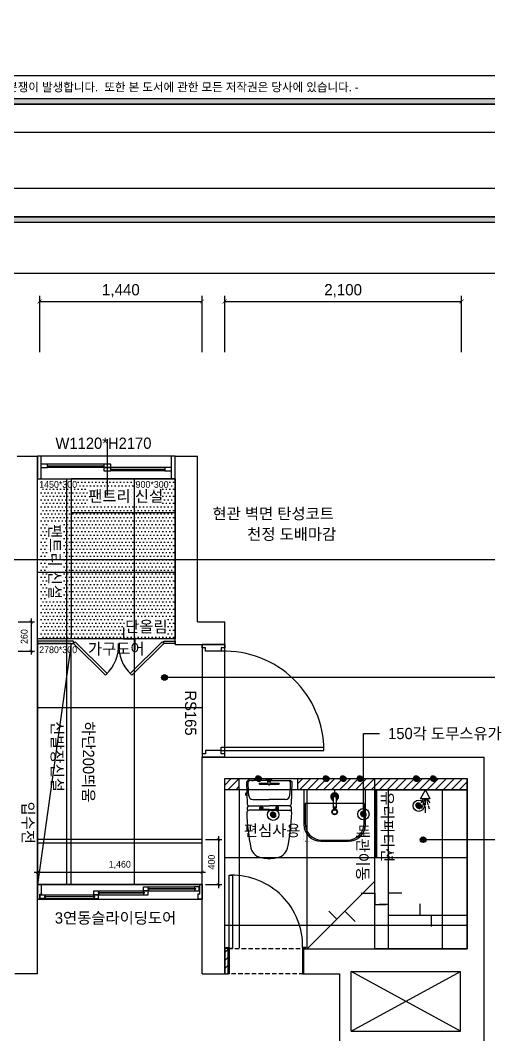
# Model space of a CAD drawing. Header units: inches. Extents: x 4374 to 164780, y 597 to 50243.
# Drawn here: x 15540 to 19693, y 26889 to 35886 of the extents above; entities that cross this region are included whole.
import ezdxf
from ezdxf.enums import TextEntityAlignment as Align

# ---------------------------------------------------------------- set-up
doc = ezdxf.new("R2010")
doc.units = ezdxf.units.IN
doc.header["$LTSCALE"] = 50
doc.header["$MEASUREMENT"] = 0
doc.header["$PDSIZE"] = 700.071425
for name, pattern in [('DASHED', [0.75, 0.5, -0.25]), ('DH-HID2', [1.2, 0.8, -0.4]), ('DOT', [0.25, 0, -0.25]), ('HIDDEN', [0.375, 0.25, -0.125])]:
    doc.linetypes.add(name, pattern=pattern)
for name, color, linetype in [('0-ELC TEXT', 7, 'Continuous'), ('03-WAL NEW', 3, 'Continuous'), ('04-WIN', 4, 'Continuous'), ('06-FUR', 6, 'Continuous'), ('06-LIGHT', 4, 'Continuous'), ('07-DIM', 5, 'Continuous'), ('07-DIM WAL', 5, 'Continuous'), ('08-HAT', 8, 'Continuous'), ('3.기호.계단선', 30, 'Continuous'), ('7', 7, 'Continuous'), ('_LIBR', 4, 'Continuous'), ('BATH', 4, 'Continuous'), ('CO-BATH', 6, 'Continuous'), ('CO-DOOR', 8, 'Continuous'), ('F-SYM', 7, 'Continuous'), ('fin', 5, 'Continuous'), ('FORM(YOURNAME)-11', 1, 'Continuous'), ('FUR', 8, 'DASHED'), ('HL', 6, 'HIDDEN'), ('Layer 1', 7, 'Continuous'), ('TOILET-1', 6, 'Continuous'), ('도면층2', 2, 'Continuous'), ('도면층4', 4, 'Continuous'), ('도면층5', 5, 'Continuous'), ('도면층8', 8, 'Continuous'), ('욕실설비', 3, 'Continuous')]:
    doc.layers.add(name, color=color, linetype=linetype)
doc.styles.add('HY 울릉도 L', font='')
doc.styles.add('YOURNAME', font='HY울릉도M.TTF')
doc.styles.add('마감재', font='stylu.ttf')
doc.styles.add('코레일둥고', font='Korail_Round_Gothic_Medium.ttf')
doc.styles.get('HY 울릉도 L').set_extended_font_data('HY울릉도L')
doc.dimstyles.new('30', dxfattribs={"dimscale": 30, "dimtxt": 2, "dimasz": 1, "dimexe": 1, "dimexo": 1, "dimgap": 1, "dimtad": 1, "dimdec": 0, "dimrnd": 0.05, "dimdsep": 46, "dimlunit": 6, "dimtxsty": 'HY 울릉도 L', "dimblk": 'ARCHTICK', "dimcen": 2.5, "dimdle": 1, "dimclrd": 133, "dimclre": 133, "dimclrt": 30, "dimadec": 0, "dimazin": 0, "dimtfac": 1, "dimtdec": 0, "dimtix": 1, "dimtmove": 2, "dimatfit": 3, "dimldrblk": 'ARCHTICK', "dimfxl": 0, "dimlwd": -1, "dimlwe": -1, "dimarcsym": 0})
doc.dimstyles.new('벽치수 Copy of DIM-50', dxfattribs={"dimscale": 50, "dimtxt": 2, "dimasz": 0.7, "dimexe": 1, "dimexo": 1, "dimgap": 0.7, "dimtad": 1, "dimdec": 0, "dimzin": 1, "dimdsep": 46, "dimlunit": 6, "dimtxsty": '마감재', "dimblk": 'ARCHTICK', "dimcen": -0.09, "dimclrd": 256, "dimclre": 256, "dimclrt": 3, "dimadec": 0, "dimazin": 0, "dimtfac": 1, "dimtdec": 0, "dimtix": 1, "dimtmove": 2, "dimatfit": 0, "dimldrblk": 'ARCHTICK', "dimfxl": 0, "dimtolj": 1, "dimtzin": 0, "dimarcsym": 0})
pattern_1 = [(45, (25350.41, 14333.41), (-35.35534, 35.35534), [])]

# ---------------------------------------------------------------- blocks, each defined once
blk = doc.blocks.new('FORM-PLAN')
at = {"layer": 'FORM(YOURNAME)-11'}
h = blk.add_hatch(color=256, dxfattribs=at)
h.dxf.hatch_style = 1
h.paths.add_polyline_path([(-71444, 55115), (10556, 55115), (10556, 54915), (-71444, 54915)])
h.paths.add_polyline_path([(-71444, -2085), (10556, -2085), (10556, -2285), (-71444, -2285)])
at = {"layer": 'Defpoints', "color": 158}
blk.add_line((1346, -1285), (-71444, -1285), dxfattribs=at)
for points in [[(-71444, -2285), (10556, -2285), (10556, 55115), (-71444, 55115)], [(-69444, 53115), (-64, 53115), (-64, 1215), (-69444, 1215)]]:
    blk.add_lwpolyline(points, close=True, dxfattribs=at)
at = {"layer": 'FORM(YOURNAME)-11', "color": 250}
blk.add_lwpolyline([(-72444, -3285), (11556, -3285), (11556, 56115), (-72444, 56115)], close=True, dxfattribs=at)
at = {"layer": 'FORM(YOURNAME)-11'}
for points in [[(-71444, 55115), (10556, 55115), (10556, 54915), (-71444, 54915)], [(-71444, -2085), (10556, -2085), (10556, -2285), (-71444, -2285)]]:
    blk.add_lwpolyline(points, close=True, dxfattribs=at)
at = {"layer": 'FORM(YOURNAME)-11', "color": 1, "style": 'YOURNAME'}
blk.add_text("- 본 도서는 어떠한 경우에도 무단으로 도용할 수 없으며 도용시 '지적재산권' 보호에 관한 법률에 의거, 법적 분쟁이 발생합니다.  또한 본 도서에 관한 모든 저작권은 당사에 있습니다. -", height=300, dxfattribs=at).set_placement((-32990, -1685), align=Align.MIDDLE_CENTER)
at = {"layer": 'FORM(YOURNAME)-11', "color": 3, "style": 'YOURNAME'}
for tag, height, p in [('1', 450, (9905, 18188)), ('2', 450, (9905, 17544)), ('3', 450, (9905, 16257)), ('4', 450, (9905, 14326)), ('5', 515, (9905, 12009)), ('6', 515, (9905, 9757)), ('7', 515, (9905, 7504)), ('8', 515, (9905, 5252)), ('9', 515, (9905, 2999)), ('10', 515, (5655, 811)), ('11', 515, (9905, 747)), ('12', 515, (5655, -1441)), ('13', 515, (9905, -1441))]:
    blk.add_attdef(tag, text='', height=height, dxfattribs=at).set_placement(p, align=Align.MIDDLE_RIGHT)
blk = doc.blocks.new('*U574')
at = {"layer": 'F-SYM', "xscale": 0.2500000000000001, "yscale": 0.2500000000000001, "zscale": 0.2500000000000001}
blk.add_blockref('FORM-PLAN', (22985.5, 20363.8), dxfattribs=at)
blk = doc.blocks.new('floor')
h = blk.add_hatch()
h.set_pattern_fill('ANSI31', color=10)
h.set_pattern_definition([(45, (-930, 325), (-0.08838834765, 0.08838834765), [])])
edge = h.paths.add_edge_path()
edge.add_arc((-32469.4, 8487.2), 25, 0, 360)
h = blk.add_hatch()
h.set_pattern_fill('ANSI31', color=10)
h.set_pattern_definition([(45, (-180, 325), (-0.08838834765, 0.08838834765), [])])
edge = h.paths.add_edge_path()
edge.add_arc((-31719.4, 8487.2), 25, 0, 360)
h = blk.add_hatch()
h.set_pattern_fill('ANSI31', color=10)
h.set_pattern_definition([(45, (-30, 325), (-0.08838834765, 0.08838834765), [])])
edge = h.paths.add_edge_path()
edge.add_arc((-31569.4, 8487.2), 25, 0, 360)
h = blk.add_hatch()
h.set_pattern_fill('ANSI31', color=10)
h.set_pattern_definition([(45, (470, 325), (-0.08838834765, 0.08838834765), [])])
edge = h.paths.add_edge_path()
edge.add_arc((-31069.4, 8487.2), 25, 0, 360)
h = blk.add_hatch()
h.set_pattern_fill('ANSI31', color=10)
h.set_pattern_definition([(45, (620, 325), (-0.08838834765, 0.08838834765), [])])
edge = h.paths.add_edge_path()
edge.add_arc((-30919.4, 8487.2), 25, 0, 360)
h = blk.add_hatch()
h.set_pattern_fill('ANSI31', color=10)
h.set_pattern_definition([(45, (-800, 5), (-0.08838834765, 0.08838834765), [])])
edge = h.paths.add_edge_path()
edge.add_arc((-32339.4, 8167.2), 25, 0, 360)
h = blk.add_hatch()
h.set_pattern_fill('ANSI31', color=10)
h.set_pattern_definition([(45, (0, 10), (-0.08838834765, 0.08838834765), [])])
edge = h.paths.add_edge_path()
edge.add_arc((-31539.4, 8172.2), 25, 0, 360)
h = blk.add_hatch()
h.set_pattern_fill('ANSI31', color=10)
h.set_pattern_definition([(45, (490, 85), (-0.08838834765, 0.08838834765), [])])
edge = h.paths.add_edge_path()
edge.add_arc((-31049.4, 8247.2), 25, 0, 360)
at = {"color": 10}
for centre, radius in [((-32469.4, 8487.2), 25), ((-31719.4, 8487.2), 25), ((-31569.4, 8487.2), 25), ((-31069.4, 8487.2), 25), ((-30919.4, 8487.2), 25), ((-31049.4, 8247.2), 50), ((-32339.4, 8167.2), 50), ((-31539.4, 8172.2), 50)]:
    blk.add_circle(centre, radius, dxfattribs=at)
at = {"layer": 'Layer 1'}
blk.add_lwpolyline([(-34429.4, 7417.2), (-32969.4, 7417.2), (-32969.4, 7547.2), (-34429.4, 7547.2)], close=True, dxfattribs=at)
at = {"layer": '도면층2'}
for p, q in [((-34609.4, 11347.2), (-34429.4, 11347.2)), ((-34429.4, 6757.2), (-34429.4, 11347.2)), ((-33209.4, 9677.2), (-33209.4, 11347.2)), ((-33209.4, 11347.2), (-33009.4, 11347.2)), ((-33009.4, 9877.2), (-33009.4, 11347.2)), ((-33009.4, 9877.2), (-32769.4, 9877.2)), ((-32769.4, 9677.2), (-32769.4, 9877.2)), ((-33209.4, 9677.2), (-32769.4, 9677.2)), ((-32969.4, 8677.2), (-30469.4, 8677.2)), ((-32969.4, 6757.2), (-32969.4, 8677.2)), ((-30469.4, 2047.2), (-30469.4, 8677.2)), ((-32769.4, 6757.2), (-32769.4, 8487.2)), ((-32769.4, 8487.2), (-30619.4, 8487.2)), ((-30619.4, 6977.2), (-30619.4, 8487.2)), ((-32069.4, 6977.2), (-30619.4, 6977.2)), ((-32069.4, 6977.2), (-32069.4, 6757.2)), ((-34429.4, 6757.2), (-34629.4, 6757.2)), ((-32969.4, 6757.2), (-32769.4, 6757.2)), ((-32069.4, 6757.2), (-31749.4, 6757.2)), ((-31749.4, 5747.2), (-31749.4, 6757.2)), ((-31649.4, 6247.2), (-31649.4, 6777.2)), ((-31649.4, 6777.2), (-30679.4, 6777.2)), ((-30679.4, 6247.2), (-30679.4, 6777.2)), ((-31649.4, 6247.2), (-30679.4, 6247.2))]:
    blk.add_line(p, q, dxfattribs=at)
at = {"layer": '도면층4'}
for p, q in [((-33809.4, 10997.2), (-33809.4, 11497.2)), ((-33209.4, 11347.2), (-34429.4, 11347.2)), ((-34429.4, 11347.2), (-34429.4, 11147.2)), ((-34399.4, 11347.2), (-34399.4, 11147.2)), ((-33239.4, 11147.2), (-33239.4, 11347.2)), ((-33209.4, 11147.2), (-33209.4, 11347.2)), ((-34339.4, 11262.2), (-33839.4, 11262.2)), ((-33779.4, 11232.2), (-33299.4, 11232.2)), ((-34429.4, 11147.2), (-33209.4, 11147.2)), ((-32969.4, 9677.2), (-32969.4, 8677.2)), ((-32769.4, 9677.2), (-32969.4, 9677.2)), ((-32769.4, 8677.2), (-32769.4, 9677.2)), ((-32799.4, 8767.2), (-31889.9, 8767.2)), ((-32799.4, 8737.2), (-32799.4, 8767.2)), ((-32799.4, 8737.2), (-31889.4, 8737.2)), ((-31889.4, 8737.2), (-31889.4, 8767.2)), ((-32969.4, 8677.2), (-32769.4, 8677.2)), ((-32769.4, 8677.2), (-32969.4, 8677.2))]:
    blk.add_line(p, q, dxfattribs=at)
for points in [[(-34399.4, 11277.2), (-34399.4, 11247.2), (-34339.4, 11247.2), (-34339.4, 11277.2)], [(-33839.4, 11277.2), (-33839.4, 11247.2), (-33779.4, 11247.2), (-33779.4, 11277.2)], [(-33839.4, 11247.2), (-33839.4, 11217.2), (-33779.4, 11217.2), (-33779.4, 11247.2)], [(-33299.4, 11247.2), (-33299.4, 11217.2), (-33239.4, 11217.2), (-33239.4, 11247.2)]]:
    blk.add_lwpolyline(points, close=True, dxfattribs=at)
for points in [[(-32769.4, 9677.2), (-32769.4, 9647.2), (-32799.4, 9647.2), (-32799.4, 9617.2), (-32939.4, 9617.2), (-32939.4, 9647.2), (-32969.4, 9647.2), (-32969.4, 9677.2), (-32769.4, 9677.2)], [(-32769.4, 8677.2), (-32769.4, 8707.2), (-32799.4, 8707.2), (-32799.4, 8737.2), (-32939.4, 8737.2), (-32939.4, 8707.2), (-32969.4, 8707.2), (-32969.4, 8677.2), (-32769.4, 8677.2)]]:
    blk.add_lwpolyline(points, dxfattribs=at)
at = {"layer": '도면층5'}
for p, q in [((-33839.4, 11277.2), (-34339.4, 11277.2)), ((-33839.4, 11247.2), (-34339.4, 11247.2)), ((-33299.4, 11247.2), (-33779.4, 11247.2)), ((-33299.4, 11217.2), (-33779.4, 11217.2))]:
    blk.add_line(p, q, dxfattribs=at)
blk.add_arc((-32770.9, 8736.7), 881, 0.03221, 91.85316, dxfattribs=at)
at = {"layer": '도면층8'}
for p, q in [((-31649.4, 6247.2), (-30679.4, 6777.2)), ((-30679.4, 6247.2), (-31649.4, 6777.2))]:
    blk.add_line(p, q, dxfattribs=at)
blk = doc.blocks.new('A$C4B2D31F0')
at = {"layer": 'fin', "color": 4}
for p, q in [((185, 690.9), (20.4, 690.9)), ((37.2, 692.3), (24.7, 692.3)), ((37.2, 692.3), (49.7, 692.3)), ((200.9, 690.9), (365.5, 690.9)), ((12.6, 465.9), (192.9, 465.9)), ((47.7, 523.7), (192.9, 523.7)), ((338.2, 523.7), (192.9, 523.7)), ((373.3, 465.9), (192.9, 465.9)), ((192.9, 426.6), (13.7, 426.6)), ((192.9, 426.6), (372.2, 426.6))]:
    blk.add_line(p, q, dxfattribs=at)
for points in [[(20.4, 690.9), (7.9, 690.9, 0.421209), (-7.1, 675.5), (-2.4, 480.5, 0.001659)], [(365.5, 690.9), (378, 690.9, -0.421209), (392.9, 675.5), (388.3, 480.5, -0.001659)], [(12.6, 465.9, 0.371724), (-1.8, 451.2, 0.003515), (-1, 420.3, 0.320541)], [(373.3, 465.9, -0.371724), (387.7, 451.2, -0.003515), (386.9, 420.3, -0.320541)]]:
    blk.add_lwpolyline(points, format="xyb", dxfattribs=at)
for centre, radius, start, end in [((1004.3, 663.1), 1000, 179.31159, 185.94375), ((20.4, 674.9), 16, 90, 179.31159), ((24.7, 707.3), 15, 180, 270), ((49.7, 707.3), 15, 270, 0), ((365.5, 674.9), 16, 0.68841, 90), ((-618.4, 663.1), 1000, 354.05625, 0.68841), ((49.4, 563.7), 40, 185.94375, 267.51291), ((336.5, 563.7), 40, 272.48709, 354.05625), ((12.6, 480.9), 15, 181.36509, 270), ((373.3, 480.9), 15, 270, 358.63491), ((13.7, 406.6), 20, 90, 182.3333), ((2197.7, 495.6), 2205.9, 182.3333, 190.60807), ((-1811.8, 495.6), 2205.9, 349.39193, 357.6667), ((372.2, 406.6), 20, 357.6667, 90), ((148.7, 128.9), 125.5, 198.2964, 263.42408), ((192.9, 405.9), 405.9, 261.69926, 270), ((192.9, 405.9), 405.9, 270, 278.30074), ((237.2, 128.9), 125.5, 276.57592, 341.7036)]:
    blk.add_arc(centre, radius, start, end, dxfattribs=at)
at = {"layer": 'HL', "linetype": 'Continuous'}
for p, q in [((106.4, 666.3), (184.4, 666.3)), ((106.4, 659.3), (185.5, 659.3)), ((168.9, 697.3), (168.9, 707.3)), ((168.9, 697.3), (216.9, 697.3)), ((186, 692.5), (180.6, 697.3)), ((181.6, 685.5), (186, 692.5)), ((187, 651.2), (181.6, 685.5)), ((181.6, 685.5), (204.3, 685.5)), ((186, 692.5), (199.9, 692.5)), ((187, 651.2), (198.9, 651.2)), ((198.9, 651.2), (204.3, 685.5)), ((199.9, 692.5), (205.3, 697.3)), ((204.3, 685.5), (199.9, 692.5)), ((200.4, 659.3), (279.4, 659.3)), ((201.4, 666.3), (279.4, 666.3)), ((216.9, 697.3), (216.9, 707.3)), ((-16, 576.9), (-16, 564.8)), ((-12, 580.9), (-4.8, 580.9)), ((-12, 560.8), (-4.3, 560.8)), ((192.9, 433.7), (146.6, 433.7)), ((192.9, 433.7), (239.3, 433.7))]:
    blk.add_line(p, q, dxfattribs=at)
for points in [[(110.4, 426.6), (110.4, 450.8, -0.414214), (114.4, 454.8), (130.9, 454.8, -0.414214), (134.9, 450.8), (134.9, 435.2), (134.9, 426.6)], [(275.5, 426.6), (275.5, 450.8, 0.414214), (271.5, 454.8), (255, 454.8, 0.414214), (251, 450.8), (251, 435.2), (251, 426.6)], [(134.9, 435.2), (144.6, 435.2, -0.414214), (146.6, 433.2), (146.6, 426.6)], [(251, 435.2), (241.3, 435.2, 0.414214), (239.3, 433.2), (239.3, 426.6)]]:
    blk.add_lwpolyline(points, format="xyb", dxfattribs=at)
for centre in [(122.9, 440.9), (262.9, 440.9)]:
    blk.add_circle(centre, 8, dxfattribs=at)
for centre, radius, start, end in [((106.4, 662.8), 3.5, 90, 270), ((279.4, 662.8), 3.5, 270, 90), ((-12, 576.9), 4, 90, 180), ((-12, 564.8), 4, 180, 270)]:
    blk.add_arc(centre, radius, start, end, dxfattribs=at)
blk = doc.blocks.new('B-003')
blk.add_line((0, 0), (0, -65))
at = {"layer": 'CO-BATH'}
for p, q in [((272.5, 0), (-272.5, 0)), ((272.5, -305), (272.5, 0)), ((-272.5, 0), (-272.5, -305)), ((-122.5, -455), (122.5, -455))]:
    blk.add_line(p, q, dxfattribs=at)
at = {"layer": 'CO-BATH', "color": 8}
for p, q in [((-12.5, -60), (-12.5, -150.5)), ((12.5, -60), (12.5, -150.5)), ((-262.5, -120), (-262.5, -295)), ((262.5, -120), (-262.5, -120)), ((-14.5, -155.5), (-14.5, -160.5)), ((-14.5, -160.5), (14.5, -160.5)), ((-13.5, -150.5), (-13.5, -155.5)), ((13.5, -150.5), (13.5, -155.5)), ((14.5, -155.5), (14.5, -160.5)), ((262.5, -295), (262.5, -120)), ((-112.5, -445), (112.5, -445))]:
    blk.add_line(p, q, dxfattribs=at)
at = {"layer": 'CO-BATH', "color": 251}
for p, q in [((-14.5, -155.5), (14.5, -155.5)), ((-13.5, -150.5), (13.5, -150.5))]:
    blk.add_line(p, q, dxfattribs=at)
at = {"layer": 'CO-BATH', "color": 8, "linetype": 'DOT'}
blk.add_lwpolyline([(-272.5, -455), (272.5, -455), (272.5, 0), (-272.5, 0)], close=True, dxfattribs=at)
at = {"layer": 'CO-BATH', "color": 8}
blk.add_circle((0, -195), 25, dxfattribs=at)
at = {"layer": 'CO-BATH', "color": 251}
blk.add_circle((0, -195), 20, dxfattribs=at)
at = {"layer": 'CO-BATH', "color": 8}
for centre, radius, start, end in [((0, -60), 35, 290.92481, 249.07514), ((0, -60), 12.5, 359.99998, 179.99998), ((-112.5, -295), 150, 180, 270), ((112.5, -295), 150, 270, 0)]:
    blk.add_arc(centre, radius, start, end, dxfattribs=at)
at = {"layer": 'CO-BATH', "color": 251}
for radius, start, end in [(30, 294.62429, 245.37566), (25, 299.99998, 239.99998), (18, 313.98294, 226.01701)]:
    blk.add_arc((0, -60), radius, start, end, dxfattribs=at)
at = {"layer": 'CO-BATH'}
for centre, start, end in [((-122.5, -305), 180, 270), ((122.5, -305), 270, 0)]:
    blk.add_arc(centre, 150, start, end, dxfattribs=at)
blk = doc.blocks.new('AC-8')
at = {"layer": 'BATH'}
for p, q in [((-51, 54), (0, 143)), ((0, 143), (45, 54)), ((45, 54), (-51, 54)), ((-25, 47), (-46, 12)), ((-14, 47), (-28, -8)), ((-2, 49), (-2, -11)), ((10, 47), (25, -8)), ((22, 47), (43, 12)), ((-31, -16), (-41, -49)), ((-2, -27), (-2, -89)), ((28, -16), (38, -49))]:
    blk.add_line(p, q, dxfattribs=at)
blk = doc.blocks.new('A$C1AC25B95')
at = {"layer": '욕실설비', "color": 8}
for p, q in [((28.3, 72.3), (28.3, 75)), ((53.3, 73.7), (53.3, 75))]:
    blk.add_line(p, q, dxfattribs=at)
at = {"layer": 'TOILET-1', "linetype": 'Continuous', "xscale": 0.873786407766195, "yscale": 0.873786407766195, "zscale": 0.873786407766195, "rotation": 180}
blk.add_blockref('AC-8', (39.7, 124.7), dxfattribs=at)
blk = doc.blocks.new('샤워PL')
at = {"layer": 'BATH', "rotation": 90}
blk.add_blockref('A$C1AC25B95', (202.1, -41.1), dxfattribs=at)
blk = doc.blocks.new('_ArchTick')
at = {"color": 0, "linetype": 'ByBlock', "const_width": 0.15}
blk.add_lwpolyline([(-0.5, -0.5), (0.5, 0.5)], dxfattribs=at)
blk = doc.blocks.new('*D36')
at = {"layer": '07-DIM', "lineweight": -2}
for p, q in [((15711.9, 32942.6), (15711.9, 33442.6)), ((15711.9, 33392.6), (17151.9, 33392.6)), ((17151.9, 32942.6), (17151.9, 33442.6))]:
    blk.add_line(p, q, dxfattribs=at)
at = {"layer": 'Defpoints', "color": 0}
for p in [(17151.9, 33392.6), (15711.9, 32892.6), (17151.9, 32892.6)]:
    blk.add_point(p, dxfattribs=at)
at = {"layer": '07-DIM', "lineweight": -2, "xscale": 35, "yscale": 35, "zscale": 35, "rotation": 180}
blk.add_blockref('_ArchTick', (15711.9, 33392.6), dxfattribs=at)
at = {"layer": '07-DIM', "lineweight": -2, "xscale": 35, "yscale": 35, "zscale": 35}
blk.add_blockref('_ArchTick', (17151.9, 33392.6), dxfattribs=at)
at = {"layer": '07-DIM', "color": 3, "insert": (16431.9, 33486.9), "char_height": 100, "attachment_point": 5, "style": '마감재'}
blk.add_mtext('\\A1;1,440', dxfattribs=at)
blk = doc.blocks.new('*D37')
at = {"layer": '07-DIM', "lineweight": -2}
for p, q in [((17351.9, 32942.6), (17351.9, 33442.6)), ((17351.9, 33392.6), (19451.9, 33392.6)), ((19451.9, 32942.6), (19451.9, 33442.6))]:
    blk.add_line(p, q, dxfattribs=at)
at = {"layer": 'Defpoints', "color": 0}
for p in [(19451.9, 33392.6), (17351.9, 32892.6), (19451.9, 32892.6)]:
    blk.add_point(p, dxfattribs=at)
at = {"layer": '07-DIM', "lineweight": -2, "xscale": 35, "yscale": 35, "zscale": 35, "rotation": 180}
blk.add_blockref('_ArchTick', (17351.9, 33392.6), dxfattribs=at)
at = {"layer": '07-DIM', "lineweight": -2, "xscale": 35, "yscale": 35, "zscale": 35}
blk.add_blockref('_ArchTick', (19451.9, 33392.6), dxfattribs=at)
at = {"layer": '07-DIM', "color": 3, "insert": (18401.9, 33486.9), "char_height": 100, "attachment_point": 5, "style": '마감재'}
blk.add_mtext('\\A1;2,100', dxfattribs=at)
blk = doc.blocks.new('*U577')
at = {"layer": 'F-SYM', "xscale": 0.2500000000000001, "yscale": 0.2500000000000001, "zscale": 0.2500000000000001}
blk.add_blockref('FORM-PLAN', (22985.5, 35713.8), dxfattribs=at)
blk = doc.blocks.new('*D240')
at = {"layer": '07-DIM WAL', "color": 133}
for p, q in [((15691.9, 28183.9), (15691.9, 28359.8)), ((17151.9, 28190.4), (17151.9, 28359.8)), ((15661.9, 28329.8), (17181.9, 28329.8))]:
    blk.add_line(p, q, dxfattribs=at)
at = {"layer": 'Defpoints', "color": 0}
for p in [(17151.9, 28329.8), (17151.9, 28160.4), (15691.9, 28153.9)]:
    blk.add_point(p, dxfattribs=at)
at = {"layer": '07-DIM WAL', "color": 133, "xscale": 30, "yscale": 30, "zscale": 30, "rotation": 180}
blk.add_blockref('_ArchTick', (15691.9, 28329.8), dxfattribs=at)
at = {"layer": '07-DIM WAL', "color": 133, "xscale": 30, "yscale": 30, "zscale": 30}
blk.add_blockref('_ArchTick', (17151.9, 28329.8), dxfattribs=at)
at = {"layer": '07-DIM WAL', "color": 30, "insert": (16421.9, 28395.8), "char_height": 60, "attachment_point": 5, "style": 'HY 울릉도 L'}
blk.add_mtext('1,460', dxfattribs=at)
blk = doc.blocks.new('*D333')
at = {"layer": '3.기호.계단선', "color": 133}
for p, q in [((15521.9, 30550.1), (15666.3, 30550.1)), ((15636.3, 30580.1), (15636.3, 30260.1)), ((15521.9, 30290.1), (15666.3, 30290.1))]:
    blk.add_line(p, q, dxfattribs=at)
at = {"layer": 'Defpoints', "color": 0}
for p in [(15491.9, 30550.1), (15491.9, 30290.1), (15636.3, 30290.1)]:
    blk.add_point(p, dxfattribs=at)
at = {"layer": '3.기호.계단선', "color": 133, "xscale": 30, "yscale": 30, "zscale": 30}
for p, rotation in [((15636.3, 30550.1), 90), ((15636.3, 30290.1), 270)]:
    blk.add_blockref('_ArchTick', p, dxfattribs=dict(at, rotation=rotation))
at = {"layer": '3.기호.계단선', "color": 30, "insert": (15575, 30420.1), "char_height": 60, "attachment_point": 5, "rotation": 90, "style": 'HY 울릉도 L'}
blk.add_mtext('260', dxfattribs=at)
blk = doc.blocks.new('*D443')
at = {"layer": '07-DIM WAL', "color": 133}
for p, q in [((17181.9, 28620.1), (17326.2, 28620.1)), ((17296.2, 28650.1), (17296.2, 28190.1)), ((17181.9, 28220.1), (17326.2, 28220.1))]:
    blk.add_line(p, q, dxfattribs=at)
at = {"layer": 'Defpoints', "color": 0}
for p in [(17151.9, 28620.1), (17151.9, 28220.1), (17296.2, 28220.1)]:
    blk.add_point(p, dxfattribs=at)
at = {"layer": '07-DIM WAL', "color": 133, "xscale": 30, "yscale": 30, "zscale": 30}
for p, rotation in [((17296.2, 28620.1), 90), ((17296.2, 28220.1), 270)]:
    blk.add_blockref('_ArchTick', p, dxfattribs=dict(at, rotation=rotation))
at = {"layer": '07-DIM WAL', "color": 30, "insert": (17234.9, 28420.1), "char_height": 60, "attachment_point": 5, "rotation": 90, "style": 'HY 울릉도 L'}
blk.add_mtext('400', dxfattribs=at)

msp = doc.modelspace()

# ---------------------------------------------------------------- hatches: boundary and pattern name
h = msp.add_hatch()
h.set_pattern_fill('ANSI31', color=30)
h.set_pattern_definition([(45, (49791.32551, 20997.86473), (-0.08838834765, 0.08838834765), [])])
edge = h.paths.add_edge_path()
edge.add_arc((18251.9, 29160.1), 25, 0, 360)
h = msp.add_hatch()
h.set_pattern_fill('ANSI31', color=30)
h.set_pattern_definition([(45, (49941.32551, 20997.86473), (-0.08838834765, 0.08838834765), [])])
edge = h.paths.add_edge_path()
edge.add_arc((18401.9, 29160.1), 25, 0, 360)
at = {"layer": '0-ELC TEXT'}
h = msp.add_hatch(color=256, dxfattribs=at)
h.dxf.hatch_style = 1
edge = h.paths.add_edge_path()
edge.add_arc((16818.2, 30057.3), 25, 0, 360)
h = msp.add_hatch(color=256, dxfattribs=at)
h.dxf.hatch_style = 1
edge = h.paths.add_edge_path()
edge.add_arc((19111, 28618.9), 25, 0, 360)
at = {"layer": '03-WAL NEW'}
h = msp.add_hatch(dxfattribs=at)
h.set_pattern_fill('_USER', color=8, scale=600, angle=90, pattern_type=0)
h.set_pattern_definition([(90, (17151.95, 30350.06), (-600, 4e-14), [])])
edge = h.paths.add_edge_path()
edge.add_line((17151.9, 28220.1), (15691.9, 28220.1))
edge.add_line((15691.9, 28220.1), (15691.9, 31820.1))
edge.add_line((15691.9, 31820.1), (16911.9, 31820.1))
edge.add_line((16911.9, 31820.1), (16911.9, 30350.1))
edge.add_line((16911.9, 30350.1), (17151.9, 30350.1))
edge.add_line((17151.9, 30350.1), (17151.9, 28224.8))
h = msp.add_hatch(dxfattribs=at)
h.set_pattern_fill('_USER', color=8, scale=1200, pattern_type=0)
h.set_pattern_definition([(0, (17152, 28590.1), (0, 1200), [])])
edge = h.paths.add_edge_path()
edge.add_line((17151.9, 28220.1), (15691.9, 28220.1))
edge.add_line((15691.9, 28220.1), (15691.9, 31820.1))
edge.add_line((15691.9, 31820.1), (16911.9, 31820.1))
edge.add_line((16911.9, 31820.1), (16911.9, 30350.1))
edge.add_line((16911.9, 30350.1), (17151.9, 30350.1))
edge.add_line((17151.9, 30350.1), (17151.9, 28224.8))
h = msp.add_hatch(dxfattribs=at)
h.set_pattern_fill('_USER', color=8, scale=50, angle=45, pattern_type=0)
h.set_pattern_definition(pattern_1)
h.paths.add_polyline_path([(17481.9, 29160.1), (17351.9, 29160.1), (17351.9, 29060.1), (17481.9, 29060.1)])
h = msp.add_hatch(dxfattribs=at)
h.set_pattern_fill('_USER', color=8, scale=50, angle=45, pattern_type=0)
h.set_pattern_definition(pattern_1)
h.paths.add_polyline_path([(18001.9, 29160.1), (19501.9, 29160.1), (19501.9, 29060.1), (18001.9, 29060.1)])
h = msp.add_hatch(dxfattribs=at)
h.set_pattern_fill('_USER', color=8, scale=50, angle=45, pattern_type=0)
h.set_pattern_definition(pattern_1)
h.paths.add_polyline_path([(17351.9, 27430.1), (17381.9, 27430.1), (17381.9, 27653.1), (17351.9, 27653.1)])
at = {"layer": '08-HAT'}
h = msp.add_hatch(dxfattribs=at)
h.set_pattern_fill('_USER', color=256, scale=600, double=1, pattern_type=0)
h.set_pattern_definition([(0, (18681.95, 29060.06), (0, 600), []), (90, (18681.95, 29060.06), (-600, 4e-14), [])])
h.paths.add_polyline_path([(17351.9, 29060.1), (19501.9, 29060.1), (19501.9, 27660.1), (17351.9, 27660.1)])
at = {"layer": '3.기호.계단선'}
h = msp.add_hatch(dxfattribs=at)
h.set_pattern_fill('DOTS', color=8, scale=500)
h.set_pattern_definition([(0, (25350.41, 14383.408), (15.625, 31.25), [0, -31.25])])
h.paths.add_polyline_path([(16911.9, 30400.1), (15711.9, 30400.1), (15711.9, 31820.1), (16911.9, 31820.1)])

# ---------------------------------------------------------------- linework, layer by layer
at = {"color": 30}
for centre in [(18251.9, 29160.1), (18401.9, 29160.1)]:
    msp.add_circle(centre, 25, dxfattribs=at)
at = {"layer": '0-ELC TEXT'}
for p, q in [((19974.2, 31100.8), (15155.5, 31100.8)), ((19974.2, 30057.3), (16818.2, 30057.3)), ((19974.2, 28618.9), (19111, 28618.9))]:
    msp.add_line(p, q, dxfattribs=at)
for centre in [(16818.2, 30057.3), (19111, 28618.9)]:
    msp.add_circle(centre, 25, dxfattribs=at)
at = {"layer": '03-WAL NEW'}
for p, q in [((17351.9, 29060.1), (17351.9, 29160.1)), ((17481.9, 29060.1), (17481.9, 29160.1)), ((18001.9, 29060.1), (18001.9, 29160.1)), ((18681.9, 29060.1), (18681.9, 29160.1)), ((18801.9, 29060.1), (18801.9, 27650.1)), ((18681.9, 28250.1), (18081.9, 27650.1)), ((18801.9, 27950.1), (19501.9, 27950.1))]:
    msp.add_line(p, q, dxfattribs=at)
msp.add_lwpolyline([(17351.9, 29160.1), (19501.9, 29160.1), (19501.9, 29060.1), (17351.9, 29060.1), (17351.9, 29160.1)], dxfattribs=at)
for points in [[(18681.9, 29060.1), (19501.9, 29060.1), (19501.9, 27650.1), (18681.9, 27650.1)], [(17351.9, 27430.1), (17381.9, 27430.1), (17381.9, 27653.1), (17351.9, 27653.1)]]:
    msp.add_lwpolyline(points, close=True, dxfattribs=at)
at = {"layer": '03-WAL NEW', "color": 8}
for points in [[(18561.9, 28144), (18681.9, 28144), (18681.9, 28044), (18781.9, 28044)], [(18921.9, 28144), (18801.9, 28144), (18801.9, 28044), (18721.9, 28044)], [(18275.9, 27985.4), (18346.6, 27914.7), (18417.3, 27985.4), (18509.2, 27893.5)], [(19081.9, 28050.1), (19081.9, 27950.1), (19181.9, 27950.1), (19181.9, 27850.1)]]:
    msp.add_lwpolyline(points, dxfattribs=at)
at = {"layer": '06-FUR'}
msp.add_line((15991.9, 30360.1), (15691.9, 28220.1), dxfattribs=at)
for points in [[(15991.9, 30400.1), (15691.9, 30400.1), (15691.9, 31820.1), (15991.9, 31820.1)], [(15691.9, 30360.1), (16011.9, 30360.1), (16011.9, 30380.1), (15691.9, 30380.1)], [(15691.9, 28220.1), (15991.9, 28220.1), (15991.9, 30360.1), (15691.9, 30360.1)], [(16294.8, 30077.2), (16011.9, 30360.1), (16026.1, 30374.2), (16308.9, 30091.4)], [(16529.1, 30077.2), (16811.9, 30360.1), (16797.8, 30374.2), (16515, 30091.4)]]:
    msp.add_lwpolyline(points, close=True, dxfattribs=at)
for points in [[(15991.9, 31820.1), (15991.9, 31520.1), (16911.9, 31520.1), (16911.9, 31820.1), (15991.9, 31820.1)], [(16911.9, 30360.1), (16811.9, 30360.1), (16811.9, 30380.1), (16911.9, 30380.1), (16911.9, 30360.1)]]:
    msp.add_lwpolyline(points, dxfattribs=at)
for centre, start, end in [((16047.6, 30345.7), 314.2144, 2.26248), ((16776.3, 30345.7), 177.73752, 225.7856)]:
    msp.add_arc(centre, 364.7, start, end, dxfattribs=at)
at = {"layer": '06-LIGHT'}
msp.add_lwpolyline([(18691.9, 29060.1), (18691.9, 28460.1), (18701.9, 28460.1), (18701.9, 29060.1), (18691.9, 29060.1)], dxfattribs=at)
at = {"layer": '3.기호.계단선'}
for points in [[(16911.9, 30400.1), (15691.9, 30400.1), (15691.9, 31820.1), (16911.9, 31820.1)], [(17151.9, 28620.1), (15691.9, 28620.1), (15691.9, 28220.1), (17151.9, 28220.1)]]:
    msp.add_lwpolyline(points, close=True, dxfattribs=at)
for points in [[(16454.9, 30500.1), (16454.9, 30400.1), (16554.9, 30400.1), (16554.9, 30300.1)], [(18581.9, 28845.1), (18581.9, 29561.8), (18723.4, 29561.8)]]:
    msp.add_lwpolyline(points, dxfattribs=at)
at = {"layer": '_LIBR', "linetype": 'Continuous'}
for points in [[(17390.9, 27653.1), (17390.9, 28305.1), (17420.9, 28305.1), (17420.9, 27653.1), (17390.9, 27653.1)], [(17390.9, 27653.1), (17360.9, 27653.1), (17360.9, 27662.1), (17390.9, 27662.1), (17390.9, 27653.1)], [(18042.9, 27653.1), (18072.9, 27653.1), (18072.9, 27662.1), (18042.9, 27662.1), (18042.9, 27653.1)]]:
    msp.add_lwpolyline(points, dxfattribs=at)
for points in [[(17381.9, 27653.1), (17390.9, 27653.1), (17390.9, 27430.1), (17381.9, 27430.1)], [(18051.9, 27653.1), (18042.9, 27653.1), (18042.9, 27430.1), (18051.9, 27430.1)]]:
    msp.add_lwpolyline(points, close=True, dxfattribs=at)
msp.add_arc((17413.4, 27675.5), 629.6, 358.78036, 90.6825, dxfattribs=at)
at = {"layer": 'CO-DOOR', "color": 251, "linetype": 'DH-HID2'}
msp.add_lwpolyline([(18051.9, 27430.1), (17381.9, 27430.1), (17381.9, 27653.1), (18051.9, 27653.1)], close=True, dxfattribs=at)
at = {"layer": '도면층8'}
for p, q in [((17151.9, 28220.1), (15691.9, 28220.1)), ((16235.9, 28166), (16661.7, 28166)), ((16675.9, 28201.1), (17085.9, 28201.1)), ((16675.9, 28166), (17085.9, 28166)), ((15712.3, 28090.1), (17116.9, 28090.1)), ((15727, 28138.1), (15727, 28135.7)), ((15761.5, 28130.9), (16191.5, 28130.9)), ((15761.5, 28095.9), (16191.5, 28095.9)), ((16191.5, 28130.9), (16661.7, 28130.9))]:
    msp.add_line(p, q, dxfattribs=at)
for points in [[(15691.9, 28215.1), (15691.9, 28090.1), (15712.3, 28090.1), (15712.3, 28135.7), (15727, 28135.7), (15727, 28220.1), (15691.9, 28220.1), (15691.9, 28215.1)], [(16675.9, 28190.3), (16679.1, 28188.7), (16679.7, 28187.5), (16680.4, 28185.9)], [(16675.9, 28176.8), (16679.1, 28178.4), (16679.7, 28179.5), (16680.4, 28181.2)], [(17081.5, 28181.2), (16680.4, 28181.2), (16680.4, 28185.9), (17081.5, 28185.9), (17081.5, 28181.2), (17081.5, 28185.9)], [(17085.9, 28190.3), (17082.7, 28188.7), (17082.1, 28187.5), (17081.5, 28185.9)], [(17085.9, 28176.8), (17082.7, 28178.4), (17082.1, 28179.5), (17081.5, 28181.2)], [(17151.9, 28100.7), (17151.9, 28090.1), (17116.9, 28090.1), (17116.9, 28138.1), (17131.6, 28138.1), (17131.6, 28220.1), (17151.9, 28220.1), (17151.9, 28100.7)], [(16187, 28111.1), (15757.4, 28111.1), (15757.4, 28115.7), (16187, 28115.7), (16187, 28111.1), (16187, 28115.7)], [(15761.5, 28120.2), (15764.7, 28118.5), (15765.3, 28117.4), (15766, 28115.7)], [(15761.5, 28106.6), (15764.7, 28108.2), (15765.3, 28109.4), (15766, 28111.1)], [(16191.5, 28120.2), (16188.3, 28118.5), (16187.7, 28117.4), (16187, 28115.7)], [(16191.5, 28106.6), (16188.3, 28108.2), (16187.7, 28109.4), (16187, 28111.1)], [(16235.9, 28155.2), (16239.1, 28153.6), (16239.7, 28152.5), (16240.4, 28150.8)], [(16235.9, 28141.7), (16239.1, 28143.3), (16239.7, 28144.5), (16240.4, 28146.1)], [(16627, 28146.1), (16240.4, 28146.1), (16240.4, 28150.8), (16627, 28150.8), (16627, 28146.1), (16627, 28150.8)], [(16631.5, 28155.2), (16628.3, 28153.6), (16627.7, 28152.5), (16627, 28150.8)], [(16631.5, 28141.7), (16628.3, 28143.3), (16627.7, 28144.5), (16627, 28146.1)]]:
    msp.add_lwpolyline(points, dxfattribs=at)
for points in [[(16191.5, 28166), (16235.9, 28166), (16235.9, 28154.3), (16229.4, 28152.2), (16229.4, 28144.7), (16235.9, 28142.6), (16235.9, 28130.9), (16191.5, 28130.9)], [(16631.5, 28201.1), (16675.9, 28201.1), (16675.9, 28189.4), (16669.4, 28187.3), (16669.4, 28179.8), (16675.9, 28177.7), (16675.9, 28166), (16631.5, 28166)], [(16631.5, 28142.6), (16631.5, 28130.9), (16672.4, 28130.9), (16672.4, 28166), (16631.5, 28166), (16631.5, 28154.3), (16638, 28152.2), (16638, 28144.7)], [(17085.9, 28177.7), (17085.9, 28166), (17126.8, 28166), (17126.8, 28201.1), (17085.9, 28201.1), (17085.9, 28189.4), (17092.4, 28187.3), (17092.4, 28179.8)], [(15717.1, 28130.9), (15761.5, 28130.9), (15761.5, 28119.2), (15755, 28117.2), (15755, 28109.6), (15761.5, 28107.5), (15761.5, 28095.9), (15717.1, 28095.9)], [(16191.5, 28107.5), (16191.5, 28095.9), (16232.4, 28095.9), (16232.4, 28130.9), (16191.5, 28130.9), (16191.5, 28119.2), (16198, 28117.2), (16198, 28109.6)]]:
    msp.add_lwpolyline(points, close=True, dxfattribs=at)

# ---------------------------------------------------------------- block references
for name, p in [('floor', (50121.3, 20672.9)), ('A$C4B2D31F0', (17554, 28452.8))]:
    msp.add_blockref(name, p)
at = {"layer": '06-FUR'}
for name in ['*U577', '*U574']:
    msp.add_blockref(name, (0, 0), dxfattribs=at)
at = {"layer": '07-DIM WAL'}
msp.add_blockref('B-003', (18326.9, 29060.1), dxfattribs=at)
at = {"layer": '7', "color": 8, "rotation": 89.99999999999997}
msp.add_blockref('샤워PL', (19130.6, 28858), dxfattribs=at)

# ---------------------------------------------------------------- texts
at = {"layer": '0-ELC TEXT', "style": '코레일둥고'}
for s, p in [('팬트리 신설', (16142.7, 31615.6)), ('현관 벽면 탄성코트', (17243.9, 31460.5)), ('천정 도배마감', (17551.5, 31278.5)), ('가구도어', (16140, 30262.3)), ('150각 도무스유가', (18800.8, 29510.5)), ('편심사용', (17522.1, 28650.4)), ('3연동슬라이딩도어', (15846.1, 27875))]:
    msp.add_text(s, height=100, dxfattribs=at).set_placement(p)
for s, p in [('팬트리 신설', (15797.4, 31416.7)), ('신발장신설', (15817.4, 29669.5)), ('하단200띄움', (16095.2, 29669.5)), ('유리파티션', (18746.1, 29047.4)), ('배관이동', (18526.4, 28755.9))]:
    msp.add_text(s, height=100, rotation=270, dxfattribs=at).set_placement(p)
at = {"layer": '04-WIN', "style": '코레일둥고'}
msp.add_text('W1120*H2170', height=100, dxfattribs=at).set_placement((15851.9, 32084.8))
at = {"layer": '07-DIM WAL', "color": 10, "style": '코레일둥고'}
msp.add_text('입수전', height=100, rotation=270, dxfattribs=at).set_placement((15559.5, 28956.8))
at = {"layer": '3.기호.계단선', "style": '코레일둥고'}
msp.add_text('단올림', height=100, dxfattribs=at).set_placement((16469.2, 30458.5))
msp.add_text('RS165', height=100, rotation=270, dxfattribs=at).set_placement((17000.7, 29942.4))
at = {"layer": 'FUR', "style": '코레일둥고'}
for s, p in [('1450*300', (15707.6, 31739.5)), ('900*300', (16562.4, 31739.5)), ('2780*300', (15707.6, 30273.2))]:
    msp.add_text(s, height=60, dxfattribs=at).set_placement(p)

# ---------------------------------------------------------------- dimensions: what is measured, and where the dimension line sits
at = {"layer": '07-DIM'}
for base, p1, p2, picture, middle in [((17151.9, 33392.6), (15711.9, 32892.6), (17151.9, 32892.6), '*D36', (16431.9, 33486.9)), ((19451.9, 33392.6), (17351.9, 32892.6), (19451.9, 32892.6), '*D37', (18401.9, 33486.9))]:
    dim = msp.add_linear_dim(base=base, p1=p1, p2=p2, dimstyle='벽치수 Copy of DIM-50', dxfattribs=at)
    dim.commit()
    dim.dimension.update_dxf_attribs({"geometry": picture, "text_midpoint": middle})
at = {"layer": '07-DIM WAL'}
dim = msp.add_linear_dim(base=(17296.2, 28220.1), p1=(17151.9, 28620.1), p2=(17151.9, 28220.1), angle=90, dimstyle='30', override={"dimfxl": 1.25}, dxfattribs=at)
dim.commit()
dim.dimension.update_dxf_attribs({"geometry": '*D443', "text_midpoint": (17234.9, 28420.1)})
dim = msp.add_linear_dim(base=(17151.9, 28329.8), p1=(15691.9, 28153.9), p2=(17151.9, 28160.4), dimstyle='30', override={"dimfxl": 1.25}, dxfattribs=at)
dim.commit()
dim.dimension.update_dxf_attribs({"geometry": '*D240', "text_midpoint": (16421.9, 28395.8)})
at = {"layer": '3.기호.계단선'}
dim = msp.add_linear_dim(base=(15636.3, 30290.1), p1=(15491.9, 30550.1), p2=(15491.9, 30290.1), angle=90, dimstyle='30', override={"dimfxl": 1.25}, dxfattribs=at)
dim.commit()
dim.dimension.update_dxf_attribs({"geometry": '*D333', "text_midpoint": (15575, 30420.1)})

doc.saveas('drawing.dxf')
